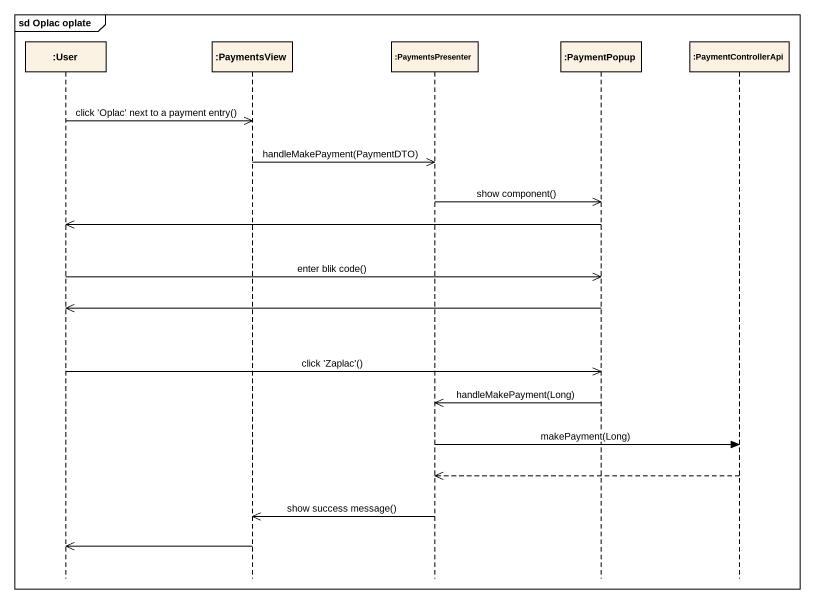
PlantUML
@startuml
mainframe sd Oplac oplate
hide footbox
participant ":User" as User
participant ":PaymentsView" as PaymentsView
participant ":PaymentsPresenter" as PaymentsPresenter
participant ":PaymentPopup" as PaymentPopup
participant ":PaymentControllerApi" as PaymentControllerApi

User ->> PaymentsView : click 'Oplac' next to a payment entry()
PaymentsView ->> PaymentsPresenter : handleMakePayment(PaymentDTO)
PaymentsPresenter ->> PaymentPopup : show component()
PaymentPopup ->> User
User ->> PaymentPopup : enter blik code()
PaymentPopup ->> User
User ->> PaymentPopup : click 'Zaplac'()
PaymentPopup ->> PaymentsPresenter : handleMakePayment(Long)
PaymentsPresenter -> PaymentControllerApi : makePayment(Long)
PaymentControllerApi -->> PaymentsPresenter
PaymentsPresenter ->> PaymentsView : show success message()
PaymentsView ->> User
@enduml
